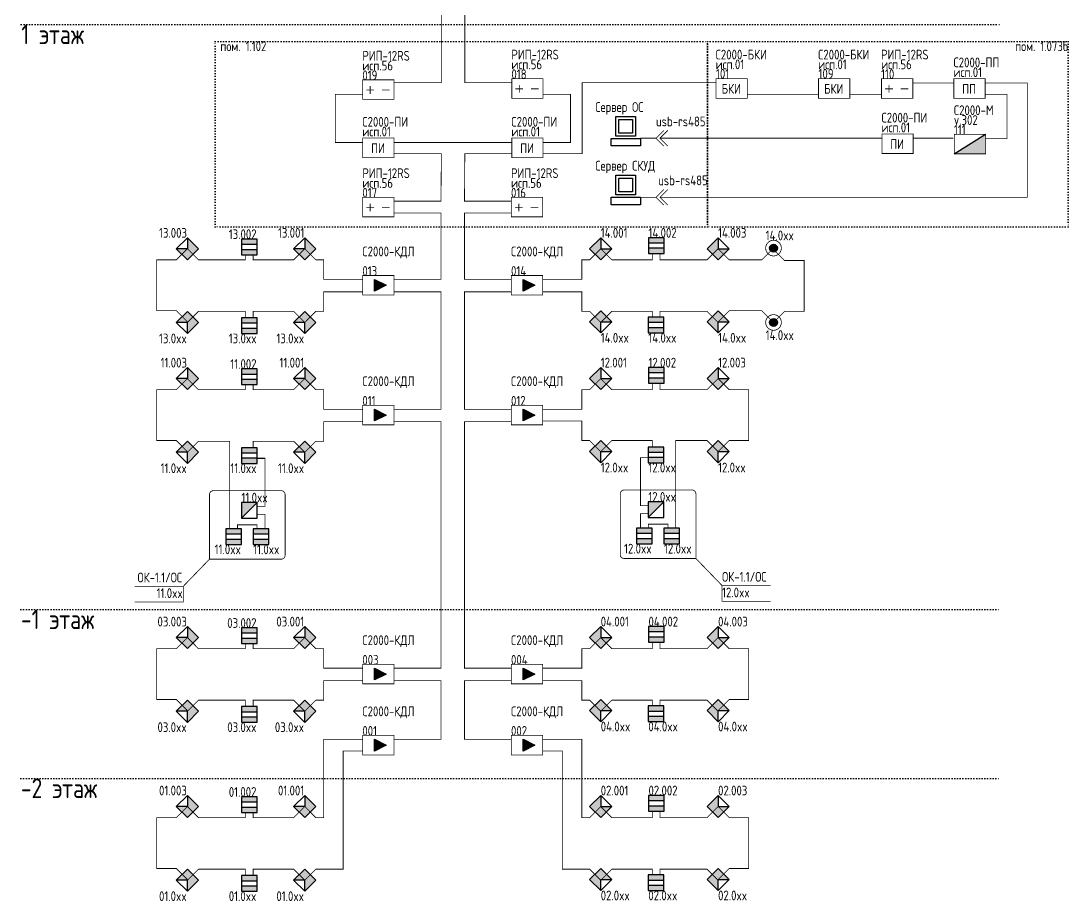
# Model space of a CAD drawing. Header units: millimetres. Extents: x -157 to 111, y -335 to 137.
# Drawn here: x -156.7 to 111, y -335.2 to -110.3 of the extents above; entities that cross this region are included whole.
import ezdxf

# ---------------------------------------------------------------- set-up
doc = ezdxf.new("R2010")
doc.units = ezdxf.units.MM
doc.linetypes.add('ACAD_ISO03W100', pattern=[30, 12, -18])
doc.linetypes.add('ACAD_ISO07W100', pattern=[3, 0, -3])
doc.layers.add('Охранная сигнализация', color=5, linetype='Continuous')
doc.styles.add('-ISOCPEUR-', font='ISOCPEUR.TTF', dxfattribs={"width": 0.8, "height": 2.5})

# ---------------------------------------------------------------- blocks, each defined once
blk = doc.blocks.new('*U21')
h = blk.add_hatch(color=256)
h.dxf.hatch_style = 1
h.paths.add_polyline_path([(2.83, 0), (5.66, 2.83), (2.83, 2.83), (2.83, 5.66), (0, 2.83)])
for points in [[(2.83, 0), (5.66, 2.83), (2.83, 5.66), (0, 2.83)], [(2.83, 2.83), (5.66, 2.83), (2.83, 5.66), (2.83, 2.83)]]:
    blk.add_lwpolyline(points, close=True)
at = {"style": '-ISOCPEUR-', "width": 0.8}
blk.add_attdef('ADDR', (2.83, 5.66), '', height=2.5, dxfattribs=at)
blk = doc.blocks.new('*U27')
h = blk.add_hatch(color=256)
h.dxf.hatch_style = 1
h.paths.add_polyline_path([(0, 1.3), (0, 0), (4, 0), (4, 1.3)])
h.paths.add_polyline_path([(0, 4), (0, 2.7), (4, 2.7), (4, 4)])
for points in [[(0, 0), (4, 0), (4, 4), (0, 4)], [(0, 2.7), (4, 2.7), (4, 4), (0, 4)], [(0, 0), (4, 0), (4, 1.3), (0, 1.3)]]:
    blk.add_lwpolyline(points, close=True)
at = {"style": '-ISOCPEUR-', "width": 0.8}
blk.add_attdef('ADDR', (0, 4), '', height=2.5, dxfattribs=at)
blk = doc.blocks.new('*U17')
h = blk.add_hatch(color=256)
h.dxf.hatch_style = 1
h.paths.add_polyline_path([(3.1, 1.1), (6.1, 2.6), (3.1, 4.1)])
at = {"const_width": 0.2}
blk.add_lwpolyline([(0.1, 0.1), (8.1, 0.1), (8.1, 5.1), (0.1, 5.1)], close=True, dxfattribs=at)
blk.add_lwpolyline([(3.1, 4.1), (6.1, 2.6), (6.1, 2.6), (3.1, 1.1)], close=True)
at = {"style": '-ISOCPEUR-', "width": 0.8, "flags": 8}
for tag, p in [('TYPE', (0, 10)), ('REV', (0, 7.5))]:
    blk.add_attdef(tag, p, '', height=2.5, dxfattribs=at)
at = {"style": '-ISOCPEUR-', "width": 0.8}
blk.add_attdef('ADDR', (0, 5), '', height=2.5, dxfattribs=at)
blk = doc.blocks.new('*U22')
h = blk.add_hatch(color=256)
h.dxf.hatch_style = 1
h.paths.add_polyline_path([(0, -2.83), (2.83, -5.66), (2.83, -2.83), (5.66, -2.83), (2.83, 0)])
for points in [[(2.83, 0), (5.66, -2.83), (2.83, -5.66), (0, -2.83)], [(2.83, -2.83), (5.66, -2.83), (2.83, -5.66), (2.83, -2.83)]]:
    blk.add_lwpolyline(points, close=True)
at = {"style": '-ISOCPEUR-', "width": 0.8}
blk.add_attdef('ADDR', (2.83, -5.66), '', height=2.5, dxfattribs=at)
blk = doc.blocks.new('*U28')
h = blk.add_hatch(color=256)
h.dxf.hatch_style = 1
h.paths.add_polyline_path([(0, -2.7), (0, -4), (4, -4), (4, -2.7)])
h.paths.add_polyline_path([(0, 0), (0, -1.3), (4, -1.3), (4, 0)])
for points in [[(0, -4), (4, -4), (4, 0), (0, 0)], [(0, -1.3), (4, -1.3), (4, 0), (0, 0)], [(0, -4), (4, -4), (4, -2.7), (0, -2.7)]]:
    blk.add_lwpolyline(points, close=True)
at = {"style": '-ISOCPEUR-', "width": 0.8}
blk.add_attdef('ADDR', (0, -4), '', height=2.5, dxfattribs=at)
blk = doc.blocks.new('*U23')
h = blk.add_hatch(color=256)
h.dxf.hatch_style = 1
h.paths.add_polyline_path([(0, 2.83), (-2.83, 5.66), (-2.83, 2.83), (-5.66, 2.83), (-2.83, 0)])
for points in [[(-2.83, 0), (-5.66, 2.83), (-2.83, 5.66), (0, 2.83)], [(-2.83, 2.83), (-5.66, 2.83), (-2.83, 5.66), (-2.83, 2.83)]]:
    blk.add_lwpolyline(points, close=True)
at = {"style": '-ISOCPEUR-', "width": 0.8}
blk.add_attdef('ADDR', (-2.83, 5.66), '', height=2.5, dxfattribs=at)
blk = doc.blocks.new('*U30')
h = blk.add_hatch(color=256)
h.dxf.hatch_style = 1
h.paths.add_polyline_path([(-4, 1.3), (-4, 0), (0, 0), (0, 1.3)])
h.paths.add_polyline_path([(-4, 4), (-4, 2.7), (0, 2.7), (0, 4)])
for points in [[(-4, 0), (0, 0), (0, 4), (-4, 4)], [(-4, 2.7), (0, 2.7), (0, 4), (-4, 4)], [(-4, 0), (0, 0), (0, 1.3), (-4, 1.3)]]:
    blk.add_lwpolyline(points, close=True)
at = {"style": '-ISOCPEUR-', "width": 0.8}
blk.add_attdef('ADDR', (0, 4), '', height=2.5, dxfattribs=at)
blk = doc.blocks.new('*U24')
h = blk.add_hatch(color=256)
h.dxf.hatch_style = 1
h.paths.add_polyline_path([(-2.83, 0), (-5.66, -2.83), (-2.83, -2.83), (-2.83, -5.66), (0, -2.83)])
for points in [[(-2.83, 0), (-5.66, -2.83), (-2.83, -5.66), (0, -2.83)], [(-2.83, -2.83), (-5.66, -2.83), (-2.83, -5.66), (-2.83, -2.83)]]:
    blk.add_lwpolyline(points, close=True)
at = {"style": '-ISOCPEUR-', "width": 0.8}
blk.add_attdef('ADDR', (-2.83, -5.66), '', height=2.5, dxfattribs=at)
blk = doc.blocks.new('*U29')
h = blk.add_hatch(color=256)
h.dxf.hatch_style = 1
h.paths.add_polyline_path([(-4, -2.7), (-4, -4), (0, -4), (0, -2.7)])
h.paths.add_polyline_path([(-4, 0), (-4, -1.3), (0, -1.3), (0, 0)])
for points in [[(-4, -4), (0, -4), (0, 0), (-4, 0)], [(-4, -1.3), (0, -1.3), (0, 0), (-4, 0)], [(-4, -4), (0, -4), (0, -2.7), (-4, -2.7)]]:
    blk.add_lwpolyline(points, close=True)
at = {"style": '-ISOCPEUR-', "width": 0.8}
blk.add_attdef('ADDR', (0, -4), '', height=2.5, dxfattribs=at)
blk = doc.blocks.new('*U35')
h = blk.add_hatch(color=256)
h.dxf.hatch_style = 1
h.paths.add_polyline_path([(0, 4), (0, 0), (4, 4)])
for points in [[(0, 0), (4, 0), (4, 4), (0, 4)], [(0, 0), (4, 0), (4, 4), (0, 0)]]:
    blk.add_lwpolyline(points, close=True)
at = {"style": '-ISOCPEUR-', "width": 0.8}
blk.add_attdef('ADDR', (0, 4), '', height=2.5, dxfattribs=at)
blk = doc.blocks.new('*U26')
h = blk.add_hatch(color=256)
h.dxf.hatch_style = 1
h.paths.add_polyline_path([(0, -2.7), (0, -4), (4, -4), (4, -2.7)])
h.paths.add_polyline_path([(0, 0), (0, -1.3), (4, -1.3), (4, 0)])
for points in [[(0, -4), (4, -4), (4, 0), (0, 0)], [(0, -1.3), (4, -1.3), (4, 0), (0, 0)], [(0, -4), (4, -4), (4, -2.7), (0, -2.7)]]:
    blk.add_lwpolyline(points, close=True)
at = {"style": '-ISOCPEUR-', "width": 0.8}
blk.add_attdef('ADDR', (0, -4), '', height=2.5, dxfattribs=at)
blk = doc.blocks.new('*U31')
h = blk.add_hatch(color=256)
h.dxf.hatch_style = 1
h.paths.add_polyline_path([(-4, -2.7), (-4, -4), (0, -4), (0, -2.7)])
h.paths.add_polyline_path([(-4, 0), (-4, -1.3), (0, -1.3), (0, 0)])
for points in [[(-4, -4), (0, -4), (0, 0), (-4, 0)], [(-4, -1.3), (0, -1.3), (0, 0), (-4, 0)], [(-4, -4), (0, -4), (0, -2.7), (-4, -2.7)]]:
    blk.add_lwpolyline(points, close=True)
at = {"style": '-ISOCPEUR-', "width": 0.8}
blk.add_attdef('ADDR', (0, -4), '', height=2.5, dxfattribs=at)
blk = doc.blocks.new('*U33')
at = {"const_width": 0.2}
blk.add_lwpolyline([(0, 0), (18.34, 0, 0.414214), (19.34, 1), (19.34, 16.5, 0.414214), (18.34, 17.5), (1, 17.5, 0.414214), (0, 16.5)], format="xyb", close=True, dxfattribs=at)
for points in [[(0, 0), (-6.69, -6.93)], [(-6.69, -6.93), (-6.69, -10.93), (-19.13, -10.93)], [(-6.69, -6.93), (-19.13, -6.93)]]:
    blk.add_lwpolyline(points, dxfattribs=at)
at = {"style": '-ISOCPEUR-', "width": 0.8}
for tag, p in [('UIN', (-9.48, -5.93)), ('ADDR', (-9.48, -9.93))]:
    blk.add_attdef(tag, p, '', height=2.5, dxfattribs=at)
blk = doc.blocks.new('*U34')
at = {"const_width": 0.2}
blk.add_lwpolyline([(0, 0), (-18.34, 0, -0.414214), (-19.34, 1), (-19.34, 16.5, -0.414214), (-18.34, 17.5), (-1, 17.5, -0.414214), (0, 16.5)], format="xyb", close=True, dxfattribs=at)
for points in [[(0, 0), (6.69, -6.93)], [(6.69, -6.93), (6.69, -10.93), (19.13, -10.93)], [(6.69, -6.93), (19.13, -6.93)]]:
    blk.add_lwpolyline(points, dxfattribs=at)
at = {"style": '-ISOCPEUR-', "width": 0.8}
for tag, p in [('UIN', (6.69, -5.93)), ('ADDR', (6.69, -9.93))]:
    blk.add_attdef(tag, p, '', height=2.5, dxfattribs=at)
blk = doc.blocks.new('*U16')
at = {"const_width": 0.2}
blk.add_lwpolyline([(0.1, 0.1), (8.1, 0.1), (8.1, 5.1), (0.1, 5.1)], close=True, dxfattribs=at)
for points in [[(2, 3.5), (2, 1.5)], [(1, 2.5), (3, 2.5)], [(5, 2.5), (7, 2.5)]]:
    blk.add_lwpolyline(points, dxfattribs=at)
at = {"style": '-ISOCPEUR-', "width": 0.8, "flags": 8}
for tag, p in [('TYPE', (0, 10)), ('REV', (0, 7.5))]:
    blk.add_attdef(tag, p, '', height=2.5, dxfattribs=at)
at = {"style": '-ISOCPEUR-', "width": 0.8}
blk.add_attdef('ADDR', (0, 5), '', height=2.5, dxfattribs=at)
blk = doc.blocks.new('*U38')
at = {"const_width": 0.2}
blk.add_lwpolyline([(0.1, 0.1), (8.1, 0.1), (8.1, 5.1), (0.1, 5.1)], close=True, dxfattribs=at)
at = {"insert": (4, 2.5), "char_height": 2.5, "attachment_point": 5, "style": '-ISOCPEUR-'}
blk.add_mtext_dynamic_manual_height_columns('ПП', width=8, gutter_width=10, heights=[0], dxfattribs=at)
at = {"style": '-ISOCPEUR-', "width": 0.8, "flags": 8}
for tag, p in [('TYPE', (0, 8)), ('REV', (0, 5.5))]:
    blk.add_attdef(tag, p, '', height=2.5, dxfattribs=at)
blk = doc.blocks.new('*U18')
at = {"const_width": 0.2}
blk.add_lwpolyline([(0.1, 0.1), (8.1, 0.1), (8.1, 5.1), (0.1, 5.1)], close=True, dxfattribs=at)
at = {"insert": (4, 2.5), "char_height": 2.5, "attachment_point": 5, "style": '-ISOCPEUR-'}
blk.add_mtext_dynamic_manual_height_columns('БКИ', width=8, gutter_width=10, heights=[0], dxfattribs=at)
at = {"style": '-ISOCPEUR-', "width": 0.8, "flags": 8}
for tag, p in [('TYPE', (0, 10)), ('REV', (0, 7.5))]:
    blk.add_attdef(tag, p, '', height=2.5, dxfattribs=at)
at = {"style": '-ISOCPEUR-', "width": 0.8}
blk.add_attdef('ADDR', (0.1, 5.1), '', height=2.5, dxfattribs=at)
blk = doc.blocks.new('*U19')
at = {"const_width": 0.2}
blk.add_lwpolyline([(0.1, 0.1), (8.1, 0.1), (8.1, 5.1), (0.1, 5.1)], close=True, dxfattribs=at)
at = {"insert": (4, 2.5), "char_height": 2.5, "attachment_point": 5, "style": '-ISOCPEUR-'}
blk.add_mtext_dynamic_manual_height_columns('ПИ', width=8, gutter_width=10, heights=[0], dxfattribs=at)
at = {"style": '-ISOCPEUR-', "width": 0.8, "flags": 8}
for tag, p in [('TYPE', (0, 8)), ('REV', (0, 5.5))]:
    blk.add_attdef(tag, p, '', height=2.5, dxfattribs=at)
blk = doc.blocks.new('*U20')
h = blk.add_hatch(color=256)
h.dxf.hatch_style = 1
h.paths.add_polyline_path([(0.1, 0.1), (8.1, 0.1), (8.1, 5.1)])
blk.add_line((0.1, 0.1), (8.1, 5.1))
at = {"const_width": 0.2}
blk.add_lwpolyline([(0.1, 0.1), (8.1, 0.1), (8.1, 5.1), (0.1, 5.1)], close=True, dxfattribs=at)
at = {"style": '-ISOCPEUR-', "width": 0.8, "flags": 8}
for tag, p in [('TYPE', (0, 10)), ('REV', (0, 7.5))]:
    blk.add_attdef(tag, p, '', height=2.5, dxfattribs=at)
at = {"style": '-ISOCPEUR-', "width": 0.8}
blk.add_attdef('ADDR', (0, 5), '', height=2.5, dxfattribs=at)
blk = doc.blocks.new('*U40')
h = blk.add_hatch(color=256)
h.dxf.hatch_style = 1
h.paths.add_polyline_path([(3, -2, 1), (1, -2, 1)])
at = {"const_width": 0.2}
blk.add_lwpolyline([(2, -4, 1), (2, 0, 1), (2, -4)], format="xyb", dxfattribs=at)
blk.add_circle((2, -2), 1)
at = {"style": '-ISOCPEUR-', "width": 0.8}
blk.add_attdef('ADDR', (0, -4), '', height=2.5, dxfattribs=at)
blk = doc.blocks.new('*U41')
h = blk.add_hatch(color=256)
h.dxf.hatch_style = 1
h.paths.add_polyline_path([(3, 2, 1), (1, 2, 1)])
at = {"const_width": 0.2}
blk.add_lwpolyline([(2, 0, 1), (2, 4, 1), (2, 0)], format="xyb", dxfattribs=at)
blk.add_circle((2, 2), 1)
at = {"style": '-ISOCPEUR-', "width": 0.8}
blk.add_attdef('ADDR', (0, 4), '', height=2.5, dxfattribs=at)

msp = doc.modelspace()

# ---------------------------------------------------------------- linework, layer by layer
at = {"linetype": 'ACAD_ISO07W100', "ltscale": 0.2}
for p, q in [((-156.58, -111.25), (93.55, -111.25)), ((-156.68, -260.73), (93.45, -260.73)), ((-156.68, -303.9), (93.45, -303.9))]:
    msp.add_line(p, q, dxfattribs=at)
for p, q in [((-4.6, -139.78), (-4.6, -134.78)), ((-4.6, -134.78), (0.4, -134.78)), ((-3.85, -139.03), (-3.85, -135.53)), ((-3.85, -135.53), (-0.35, -135.53)), ((-0.35, -135.53), (-0.35, -139.03)), ((0.4, -134.78), (0.4, -139.78)), ((-0.35, -139.03), (-3.85, -139.03)), ((-5.85, -140.4), (1.65, -140.4)), ((-5.85, -142.28), (-5.85, -140.4)), ((0.4, -139.78), (-4.6, -139.78)), ((1.65, -140.4), (1.65, -142.28)), ((1.65, -142.28), (-5.85, -142.28)), ((-4.6, -154.78), (-4.6, -149.78)), ((-4.6, -149.78), (0.4, -149.78)), ((0.4, -149.78), (0.4, -154.78)), ((-3.85, -154.03), (-3.85, -150.53)), ((-3.85, -150.53), (-0.35, -150.53)), ((-0.35, -150.53), (-0.35, -154.03)), ((0.4, -154.78), (-4.6, -154.78)), ((-0.35, -154.03), (-3.85, -154.03)), ((-5.85, -155.4), (1.65, -155.4)), ((-5.85, -157.28), (-5.85, -155.4)), ((1.65, -157.28), (-5.85, -157.28)), ((1.65, -155.4), (1.65, -157.28))]:
    msp.add_line(p, q)
at = {"const_width": 0.2}
for points in [[(-61.21, -126.08), (-49.21, -126.08), (-49.21, -96.08), (-61.21, -96.08)], [(-31.21, -126.08), (-43.21, -126.08), (-43.21, -96.08), (-31.21, -96.08)], [(20.99, -126.08), (-13.21, -126.08), (-13.21, -144.25), (-23.21, -144.25)], [(89.79, -126.18), (100.59, -126.18), (100.59, -155.4), (6.65, -155.4)], [(71.29, -126.18), (81.79, -126.18)], [(-69.31, -129.08), (-76.31, -129.08), (-76.31, -141.38), (-69.31, -141.38)], [(-23.21, -129.08), (-16.21, -129.08), (-16.21, -141.38), (-23.21, -141.38)], [(55.19, -129.08), (63.29, -129.08)], [(89.79, -129.08), (95.39, -129.08), (95.39, -140.4), (89.89, -140.4)], [(7.65, -138.3), (5.65, -140.3), (7.65, -142.3)], [(8.65, -138.3), (6.65, -140.3), (8.65, -142.3)], [(-61.31, -141.38), (-31.31, -141.38)], [(1.65, -140.3), (5.65, -140.3)], [(6.65, -140.3), (63.39, -140.3)], [(71.29, -140.3), (81.69, -140.3)], [(-61.31, -156.38), (-49.31, -156.38), (-49.21, -144.25), (-61.21, -144.25)], [(-31.31, -156.38), (-43.31, -156.38), (-43.21, -144.25), (-31.21, -144.25)], [(7.65, -153.4), (5.65, -155.4), (7.65, -157.4)], [(8.65, -153.4), (6.65, -155.4), (8.65, -157.4)], [(5.65, -155.4), (1.65, -155.4)], [(-61.31, -176.38), (-49.31, -176.38), (-49.31, -159.38), (-61.31, -159.38)], [(-31.31, -176.38), (-43.31, -176.38), (-43.31, -159.38), (-31.31, -159.38)], [(-61.31, -209.55), (-49.31, -209.55), (-49.31, -179.55), (-61.31, -179.55)], [(-31.31, -209.55), (-43.31, -209.55), (-43.31, -179.55), (-31.31, -179.55)], [(-61.31, -275.73), (-49.31, -275.73), (-49.31, -212.73), (-61.31, -212.73)], [(-31.31, -275.73), (-43.31, -275.73), (-43.31, -212.73), (-31.31, -212.73)], [(-61.31, -293.9), (-49.31, -293.9), (-49.31, -278.9), (-61.31, -278.9)], [(-31.31, -293.9), (-43.31, -293.9), (-43.31, -278.9), (-31.31, -278.9)]]:
    msp.add_lwpolyline(points, dxfattribs=at)
at = {"linetype": 'ACAD_ISO07W100', "ltscale": 0.2}
for points in [[(-106.99, -115.55), (18.83, -115.55), (18.83, -162.98), (-106.99, -162.98)], [(18.83, -115.55), (110.97, -115.55), (110.97, -162.98), (18.83, -162.98)]]:
    msp.add_lwpolyline(points, close=True, dxfattribs=at)
at = {"linetype": 'ACAD_ISO03W100', "ltscale": 0.1, "const_width": 0.2}
msp.add_lwpolyline([(28.99, -129.08), (47.19, -129.08)], dxfattribs=at)
msp.add_lwpolyline([(-96.31, -222.08), (-94.31, -222.08)])
at = {"layer": 'Охранная сигнализация', "linetype": 'ACAD_ISO03W100', "ltscale": 0.1, "const_width": 0.2}
for points in [[(-114.13, -168.55), (-116.96, -171.38), (-121.96, -171.38), (-121.96, -184.38), (-116.96, -184.38), (-114.13, -187.21)], [(35.69, -168.73), (38.52, -171.55), (43.52, -171.55), (43.52, -184.55), (38.52, -184.55), (35.69, -187.38)], [(-114.13, -201.73), (-116.96, -204.55), (-121.96, -204.55), (-121.96, -217.55), (-116.96, -217.55), (-114.13, -220.38)], [(21.52, -201.73), (24.35, -204.55), (29.35, -204.55), (29.35, -217.55), (24.35, -217.55), (21.52, -220.38)], [(-114.13, -267.9), (-116.96, -270.73), (-121.96, -270.73), (-121.96, -283.73), (-116.96, -283.73), (-114.13, -286.55)], [(21.52, -267.9), (24.35, -270.73), (29.35, -270.73), (29.35, -283.73), (24.35, -283.73), (21.52, -286.55)], [(-114.13, -311.07), (-116.96, -313.9), (-121.96, -313.9), (-121.96, -326.9), (-116.96, -326.9), (-114.13, -329.73)], [(21.52, -311.07), (24.35, -313.9), (29.35, -313.9), (29.35, -326.9), (24.35, -326.9), (21.52, -329.73)]]:
    msp.add_lwpolyline(points, dxfattribs=at)
at = {"layer": 'Охранная сигнализация', "const_width": 0.2}
for points in [[(-69.31, -176.38), (-79.31, -176.38), (-79.31, -171.38), (-81.31, -171.38), (-84.13, -168.55), (-86.96, -171.38), (-97.31, -171.38), (-97.31, -170.08), (-99.31, -170.08), (-99.31, -171.38), (-111.31, -171.38), (-114.13, -168.55)], [(-23.31, -176.38), (-13.31, -176.38), (-13.31, -171.38), (-11.31, -171.38), (-8.48, -168.55), (-5.65, -171.38), (4.69, -171.38), (4.69, -169.73), (6.69, -169.73), (6.69, -171.38), (18.69, -171.38), (21.52, -168.55)], [(35.69, -168.38), (32.69, -171.38), (32.69, -171.38), (24.35, -171.38), (21.52, -168.55)], [(-69.31, -179.55), (-79.31, -179.55), (-79.31, -184.55), (-81.31, -184.55), (-84.13, -187.38), (-86.96, -184.55), (-97.31, -184.55), (-97.31, -186.21), (-99.31, -186.21), (-99.31, -184.55), (-111.31, -184.55), (-114.13, -187.38)], [(-23.31, -179.55), (-13.31, -179.55), (-13.31, -184.55), (-11.31, -184.55), (-8.48, -187.38), (-5.65, -184.55), (4.69, -184.55), (4.69, -186.04), (6.69, -186.04), (6.69, -184.55), (18.69, -184.55), (21.52, -187.38)], [(35.69, -187.38), (32.69, -184.38), (32.69, -184.38), (24.35, -184.38), (21.52, -187.21)], [(-69.31, -209.55), (-79.31, -209.55), (-79.31, -204.55), (-81.31, -204.55), (-84.13, -201.73), (-86.96, -204.55), (-97.31, -204.55), (-97.31, -203.25), (-99.31, -203.25), (-99.31, -204.55), (-111.31, -204.55), (-114.13, -201.73)], [(-23.31, -209.55), (-13.31, -209.55), (-13.31, -204.55), (-11.31, -204.55), (-8.48, -201.73), (-5.65, -204.55), (4.69, -204.55), (4.69, -202.9), (6.69, -202.9), (6.69, -204.55), (18.69, -204.55), (21.52, -201.73)], [(-69.31, -212.73), (-79.31, -212.73), (-79.31, -217.73), (-81.31, -217.73), (-84.13, -220.55), (-86.96, -217.73), (-97.31, -217.73), (-97.31, -219.38)], [(-23.31, -212.55), (-13.31, -212.55), (-13.31, -217.55), (-11.31, -217.55), (-8.48, -220.38), (-5.65, -217.55), (4.69, -217.55), (4.69, -219.21)], [(-96.31, -222.08), (-94.31, -222.08), (-94.31, -234.38), (-96.31, -234.38), (-96.31, -236.38), (-94.31, -236.38), (-94.31, -240.1), (-96.31, -240.1), (-96.31, -239.1), (-101.31, -239.1), (-101.31, -240.1), (-103.31, -240.1), (-103.31, -217.73), (-111.31, -217.73), (-114.13, -220.55)], [(3.69, -221.91), (1.69, -221.91), (1.69, -234.21), (3.69, -234.21), (3.69, -236.21), (1.69, -236.21), (1.69, -239.93), (3.69, -239.93), (3.69, -238.93), (8.69, -238.93), (8.69, -239.93), (10.69, -239.93), (10.69, -217.55), (18.69, -217.55), (21.52, -220.38)], [(-69.31, -275.73), (-79.31, -275.73), (-79.31, -270.73), (-81.31, -270.73), (-84.13, -267.9), (-86.96, -270.73), (-97.31, -270.73), (-97.31, -269.43), (-99.31, -269.43), (-99.31, -270.73), (-111.31, -270.73), (-114.13, -267.9)], [(-23.31, -275.73), (-13.31, -275.73), (-13.31, -270.73), (-11.31, -270.73), (-8.48, -267.9), (-5.65, -270.73), (4.69, -270.73), (4.69, -269.07), (6.69, -269.07), (6.69, -270.73), (18.69, -270.73), (21.52, -267.9)], [(-69.31, -278.9), (-79.31, -278.9), (-79.31, -283.9), (-81.31, -283.9), (-84.13, -286.73), (-86.96, -283.9), (-97.31, -283.9), (-97.31, -285.55), (-99.31, -285.55), (-99.31, -283.9), (-111.31, -283.9), (-114.13, -286.73)], [(-23.31, -278.9), (-13.31, -278.9), (-13.31, -283.9), (-11.31, -283.9), (-8.48, -286.73), (-5.65, -283.9), (4.69, -283.9), (4.69, -285.38), (6.69, -285.38), (6.69, -283.9), (18.69, -283.9), (21.52, -286.73)], [(-69.31, -293.9), (-79.31, -293.9), (-79.31, -313.9), (-81.31, -313.9), (-84.13, -311.07), (-86.96, -313.9), (-97.31, -313.9), (-97.31, -312.6), (-99.31, -312.6), (-99.31, -313.9), (-111.31, -313.9), (-114.13, -311.07)], [(-23.31, -293.9), (-13.31, -293.9), (-13.31, -313.9), (-11.31, -313.9), (-8.48, -311.07), (-5.65, -313.9), (4.69, -313.9), (4.69, -312.24), (6.69, -312.24), (6.69, -313.9), (18.69, -313.9), (21.52, -311.07)], [(-69.31, -296.9), (-74.31, -296.9), (-74.31, -327.07), (-81.31, -327.07), (-84.13, -329.9), (-86.96, -327.07), (-97.31, -327.07), (-97.31, -328.73), (-99.31, -328.73), (-99.31, -327.07), (-111.31, -327.07), (-114.13, -329.9)], [(-23.31, -296.9), (-18.31, -296.9), (-18.31, -327.07), (-11.31, -327.07), (-8.48, -329.9), (-5.65, -327.07), (4.69, -327.07), (4.69, -328.55), (6.69, -328.55), (6.69, -327.07), (18.69, -327.07), (21.52, -329.9)]]:
    msp.add_lwpolyline(points, dxfattribs=at)

# ---------------------------------------------------------------- block references
ref = msp.add_blockref('*U16', (-31.31, -130.18))
ref.add_attrib('ADDR', '018', (-31.31, -125.18), dxfattribs={"height": 2.5, "style": '-ISOCPEUR-', "width": 0.8})
ref.add_attrib('TYPE', 'РИП-12RS', (-31.31, -120.18), dxfattribs={"height": 2.5, "style": '-ISOCPEUR-', "width": 0.8})
ref.add_attrib('REV', 'исп.56', (-31.31, -122.68), dxfattribs={"height": 2.5, "style": '-ISOCPEUR-', "width": 0.8})
ref = msp.add_blockref('*U18', (20.89, -130.18))
ref.add_attrib('TYPE', 'С2000-БКИ', (20.89, -120.18), dxfattribs={"height": 2.5, "style": '-ISOCPEUR-', "width": 0.8})
ref.add_attrib('REV', 'исп.01', (20.89, -122.68), dxfattribs={"height": 2.5, "style": '-ISOCPEUR-', "width": 0.8})
ref.add_attrib('ADDR', '101', (20.99, -125.08), dxfattribs={"height": 2.5, "style": '-ISOCPEUR-', "width": 0.8})
ref = msp.add_blockref('*U18', (47.09, -130.18))
ref.add_attrib('TYPE', 'С2000-БКИ', (47.09, -120.18), dxfattribs={"height": 2.5, "style": '-ISOCPEUR-', "width": 0.8})
ref.add_attrib('REV', 'исп.01', (47.09, -122.68), dxfattribs={"height": 2.5, "style": '-ISOCPEUR-', "width": 0.8})
ref.add_attrib('ADDR', '109', (47.19, -125.08), dxfattribs={"height": 2.5, "style": '-ISOCPEUR-', "width": 0.8})
ref = msp.add_blockref('*U16', (63.19, -130.18))
ref.add_attrib('ADDR', '110', (63.19, -125.18), dxfattribs={"height": 2.5, "style": '-ISOCPEUR-', "width": 0.8})
ref.add_attrib('TYPE', 'РИП-12RS', (63.19, -120.18), dxfattribs={"height": 2.5, "style": '-ISOCPEUR-', "width": 0.8})
ref.add_attrib('REV', 'исп.56', (63.19, -122.68), dxfattribs={"height": 2.5, "style": '-ISOCPEUR-', "width": 0.8})
ref = msp.add_blockref('*U16', (-69.41, -130.48))
ref.add_attrib('ADDR', '019', (-69.41, -125.48), dxfattribs={"height": 2.5, "style": '-ISOCPEUR-', "width": 0.8})
ref.add_attrib('TYPE', 'РИП-12RS', (-69.41, -120.48), dxfattribs={"height": 2.5, "style": '-ISOCPEUR-', "width": 0.8})
ref.add_attrib('REV', 'исп.56', (-69.41, -122.98), dxfattribs={"height": 2.5, "style": '-ISOCPEUR-', "width": 0.8})
ref = msp.add_blockref('*U38', (81.69, -130.18))
ref.add_attrib('TYPE', 'С2000-ПП', (81.69, -122.18), dxfattribs={"height": 2.5, "style": '-ISOCPEUR-', "width": 0.8})
ref.add_attrib('REV', 'исп.01', (81.69, -124.68), dxfattribs={"height": 2.5, "style": '-ISOCPEUR-', "width": 0.8})
ref = msp.add_blockref('*U19', (63.29, -144.3))
ref.add_attrib('TYPE', 'С2000-ПИ', (63.29, -136.3), dxfattribs={"height": 2.5, "style": '-ISOCPEUR-', "width": 0.8})
ref.add_attrib('REV', 'исп.01', (63.29, -138.8), dxfattribs={"height": 2.5, "style": '-ISOCPEUR-', "width": 0.8})
ref = msp.add_blockref('*U20', (81.79, -144.4))
ref.add_attrib('ADDR', '111', (81.79, -139.4), dxfattribs={"height": 2.5, "style": '-ISOCPEUR-', "width": 0.8})
ref.add_attrib('TYPE', 'С2000-М', (81.79, -134.4), dxfattribs={"height": 2.5, "style": '-ISOCPEUR-', "width": 0.8})
ref.add_attrib('REV', 'v.302', (81.79, -136.9), dxfattribs={"height": 2.5, "style": '-ISOCPEUR-', "width": 0.8})
ref = msp.add_blockref('*U19', (-69.41, -145.35))
ref.add_attrib('TYPE', 'С2000-ПИ', (-69.41, -137.35), dxfattribs={"height": 2.5, "style": '-ISOCPEUR-', "width": 0.8})
ref.add_attrib('REV', 'исп.01', (-69.41, -139.85), dxfattribs={"height": 2.5, "style": '-ISOCPEUR-', "width": 0.8})
ref = msp.add_blockref('*U19', (-31.31, -145.35))
ref.add_attrib('TYPE', 'С2000-ПИ', (-31.31, -137.35), dxfattribs={"height": 2.5, "style": '-ISOCPEUR-', "width": 0.8})
ref.add_attrib('REV', 'исп.01', (-31.31, -139.85), dxfattribs={"height": 2.5, "style": '-ISOCPEUR-', "width": 0.8})
ref = msp.add_blockref('*U16', (-69.41, -160.48))
ref.add_attrib('ADDR', '017', (-69.41, -155.48), dxfattribs={"height": 2.5, "style": '-ISOCPEUR-', "width": 0.8})
ref.add_attrib('TYPE', 'РИП-12RS', (-69.41, -150.48), dxfattribs={"height": 2.5, "style": '-ISOCPEUR-', "width": 0.8})
ref.add_attrib('REV', 'исп.56', (-69.41, -152.98), dxfattribs={"height": 2.5, "style": '-ISOCPEUR-', "width": 0.8})
ref = msp.add_blockref('*U16', (-31.41, -160.48))
ref.add_attrib('ADDR', '016', (-31.41, -155.48), dxfattribs={"height": 2.5, "style": '-ISOCPEUR-', "width": 0.8})
ref.add_attrib('TYPE', 'РИП-12RS', (-31.41, -150.48), dxfattribs={"height": 2.5, "style": '-ISOCPEUR-', "width": 0.8})
ref.add_attrib('REV', 'исп.56', (-31.41, -152.98), dxfattribs={"height": 2.5, "style": '-ISOCPEUR-', "width": 0.8})
ref = msp.add_blockref('*U17', (-69.41, -180.48))
ref.add_attrib('ADDR', '013', (-69.41, -175.48), dxfattribs={"height": 2.5, "style": '-ISOCPEUR-', "width": 0.8})
ref.add_attrib('TYPE', 'С2000-КДЛ', (-69.41, -170.48), dxfattribs={"height": 2.5, "style": '-ISOCPEUR-', "width": 0.8})
ref = msp.add_blockref('*U17', (-31.41, -180.48))
ref.add_attrib('ADDR', '014', (-31.41, -175.48), dxfattribs={"height": 2.5, "style": '-ISOCPEUR-', "width": 0.8})
ref.add_attrib('TYPE', 'С2000-КДЛ', (-31.41, -170.48), dxfattribs={"height": 2.5, "style": '-ISOCPEUR-', "width": 0.8})
ref = msp.add_blockref('*U17', (-69.41, -213.65))
ref.add_attrib('ADDR', '011', (-69.41, -208.65), dxfattribs={"height": 2.5, "style": '-ISOCPEUR-', "width": 0.8})
ref.add_attrib('TYPE', 'С2000-КДЛ', (-69.41, -203.65), dxfattribs={"height": 2.5, "style": '-ISOCPEUR-', "width": 0.8})
ref = msp.add_blockref('*U17', (-31.41, -213.65))
ref.add_attrib('ADDR', '012', (-31.41, -208.65), dxfattribs={"height": 2.5, "style": '-ISOCPEUR-', "width": 0.8})
ref.add_attrib('TYPE', 'С2000-КДЛ', (-31.41, -203.65), dxfattribs={"height": 2.5, "style": '-ISOCPEUR-', "width": 0.8})
msp.add_blockref('*U34', (15.85, -247.69)).add_auto_attribs({'UIN': 'ОК-1.1/ОС', 'ADDR': '12.0xx'})
ref = msp.add_blockref('*U33', (-108.49, -247.87))
ref.add_attrib('UIN', 'ОК-1.1/ОС', (-126.88, -253.8), dxfattribs={"height": 2.5, "style": '-ISOCPEUR-', "width": 0.8})
ref.add_attrib('ADDR', '11.0xx', (-122, -257.8), dxfattribs={"height": 2.5, "style": '-ISOCPEUR-', "width": 0.8})
ref = msp.add_blockref('*U17', (-69.41, -279.83))
ref.add_attrib('ADDR', '003', (-69.41, -274.83), dxfattribs={"height": 2.5, "style": '-ISOCPEUR-', "width": 0.8})
ref.add_attrib('TYPE', 'С2000-КДЛ', (-69.41, -269.83), dxfattribs={"height": 2.5, "style": '-ISOCPEUR-', "width": 0.8})
ref = msp.add_blockref('*U17', (-31.41, -279.83))
ref.add_attrib('ADDR', '004', (-31.41, -274.83), dxfattribs={"height": 2.5, "style": '-ISOCPEUR-', "width": 0.8})
ref.add_attrib('TYPE', 'С2000-КДЛ', (-31.41, -269.83), dxfattribs={"height": 2.5, "style": '-ISOCPEUR-', "width": 0.8})
ref = msp.add_blockref('*U17', (-69.41, -298))
ref.add_attrib('ADDR', '001', (-69.41, -293), dxfattribs={"height": 2.5, "style": '-ISOCPEUR-', "width": 0.8})
ref.add_attrib('TYPE', 'С2000-КДЛ', (-69.41, -288), dxfattribs={"height": 2.5, "style": '-ISOCPEUR-', "width": 0.8})
ref = msp.add_blockref('*U17', (-31.41, -298))
ref.add_attrib('ADDR', '002', (-31.41, -293), dxfattribs={"height": 2.5, "style": '-ISOCPEUR-', "width": 0.8})
ref.add_attrib('TYPE', 'С2000-КДЛ', (-31.41, -288), dxfattribs={"height": 2.5, "style": '-ISOCPEUR-', "width": 0.8})
at = {"layer": 'Охранная сигнализация'}
ref = msp.add_blockref('*U23', (-111.31, -171.38), dxfattribs=at)
ref.add_attrib('ADDR', '13.003', (-121.38, -165.73), dxfattribs={"layer": '0', "height": 2.5, "style": '-ISOCPEUR-', "width": 0.8})
ref = msp.add_blockref('*U23', (-81.31, -171.38), dxfattribs=at)
ref.add_attrib('ADDR', '13.001', (-90.98, -165.73), dxfattribs={"layer": '0', "height": 2.5, "style": '-ISOCPEUR-', "width": 0.8})
for name, p, values in [('*U21', (-11.31, -171.38), {'ADDR': '14.001'}), ('*U27', (3.73, -169.73), {'ADDR': '14.002'}), ('*U21', (18.69, -171.38), {'ADDR': '14.003'}), ('*U41', (33.69, -170.38), {'ADDR': '14.0xx'}), ('*U21', (-11.31, -204.55), {'ADDR': '12.001'}), ('*U27', (3.73, -202.9), {'ADDR': '12.002'}), ('*U21', (18.69, -204.55), {'ADDR': '12.003'}), ('*U35', (-100.31, -237.38), {'ADDR': '11.0xx'}), ('*U35', (3.69, -237.21), {'ADDR': '12.0xx'}), ('*U21', (-11.31, -270.73), {'ADDR': '04.001'}), ('*U27', (3.73, -269.07), {'ADDR': '04.002'}), ('*U21', (18.69, -270.73), {'ADDR': '04.003'}), ('*U21', (-11.31, -313.9), {'ADDR': '02.001'}), ('*U27', (3.73, -312.24), {'ADDR': '02.002'}), ('*U21', (18.69, -313.9), {'ADDR': '02.003'})]:
    msp.add_blockref(name, p, dxfattribs=at).add_auto_attribs(values)
ref = msp.add_blockref('*U30', (-96.31, -170.08), dxfattribs=at)
ref.add_attrib('ADDR', '13.002', (-103.55, -166.08), dxfattribs={"layer": '0', "height": 2.5, "style": '-ISOCPEUR-', "width": 0.8})
ref = msp.add_blockref('*U24', (-111.31, -184.55), dxfattribs=at)
ref.add_attrib('ADDR', '13.0xx', (-121.38, -192.71), dxfattribs={"layer": '0', "height": 2.5, "style": '-ISOCPEUR-', "width": 0.8})
ref = msp.add_blockref('*U24', (-81.31, -184.55), dxfattribs=at)
ref.add_attrib('ADDR', '13.0xx', (-91.38, -192.71), dxfattribs={"layer": '0', "height": 2.5, "style": '-ISOCPEUR-', "width": 0.8})
ref = msp.add_blockref('*U22', (-11.31, -184.38), dxfattribs=at)
ref.add_attrib('ADDR', '14.0xx', (-8.48, -192.54), dxfattribs={"layer": '0', "height": 2.5, "style": '-ISOCPEUR-', "width": 0.8})
ref = msp.add_blockref('*U22', (18.69, -184.38), dxfattribs=at)
ref.add_attrib('ADDR', '14.0xx', (21.52, -192.54), dxfattribs={"layer": '0', "height": 2.5, "style": '-ISOCPEUR-', "width": 0.8})
ref = msp.add_blockref('*U29', (-96.31, -186.21), dxfattribs=at)
ref.add_attrib('ADDR', '13.0xx', (-103.55, -192.71), dxfattribs={"layer": '0', "height": 2.5, "style": '-ISOCPEUR-', "width": 0.8})
ref = msp.add_blockref('*U28', (3.69, -186.04), dxfattribs=at)
ref.add_attrib('ADDR', '14.0xx', (3.69, -192.54), dxfattribs={"layer": '0', "height": 2.5, "style": '-ISOCPEUR-', "width": 0.8})
ref = msp.add_blockref('*U40', (33.69, -185.38), dxfattribs=at)
ref.add_attrib('ADDR', '14.0xx', (33.69, -191.88), dxfattribs={"layer": '0', "height": 2.5, "style": '-ISOCPEUR-', "width": 0.8})
ref = msp.add_blockref('*U23', (-111.31, -204.55), dxfattribs=at)
ref.add_attrib('ADDR', '11.003', (-120.98, -198.9), dxfattribs={"layer": '0', "height": 2.5, "style": '-ISOCPEUR-', "width": 0.8})
ref = msp.add_blockref('*U30', (-96.31, -203.25), dxfattribs=at)
ref.add_attrib('ADDR', '11.002', (-103.15, -199.25), dxfattribs={"layer": '0', "height": 2.5, "style": '-ISOCPEUR-', "width": 0.8})
ref = msp.add_blockref('*U23', (-81.31, -204.55), dxfattribs=at)
ref.add_attrib('ADDR', '11.001', (-90.59, -198.9), dxfattribs={"layer": '0', "height": 2.5, "style": '-ISOCPEUR-', "width": 0.8})
ref = msp.add_blockref('*U24', (-111.31, -217.73), dxfattribs=at)
ref.add_attrib('ADDR', '11.0xx', (-120.98, -225.88), dxfattribs={"layer": '0', "height": 2.5, "style": '-ISOCPEUR-', "width": 0.8})
ref = msp.add_blockref('*U29', (-96.31, -219.38), dxfattribs=at)
ref.add_attrib('ADDR', '11.0xx', (-103.15, -225.88), dxfattribs={"layer": '0', "height": 2.5, "style": '-ISOCPEUR-', "width": 0.8})
ref = msp.add_blockref('*U24', (-81.31, -217.73), dxfattribs=at)
ref.add_attrib('ADDR', '11.0xx', (-90.98, -225.88), dxfattribs={"layer": '0', "height": 2.5, "style": '-ISOCPEUR-', "width": 0.8})
ref = msp.add_blockref('*U22', (-11.31, -217.55), dxfattribs=at)
ref.add_attrib('ADDR', '12.0xx', (-8.48, -225.71), dxfattribs={"layer": '0', "height": 2.5, "style": '-ISOCPEUR-', "width": 0.8})
ref = msp.add_blockref('*U28', (3.69, -219.21), dxfattribs=at)
ref.add_attrib('ADDR', '12.0xx', (3.69, -225.71), dxfattribs={"layer": '0', "height": 2.5, "style": '-ISOCPEUR-', "width": 0.8})
ref = msp.add_blockref('*U22', (18.69, -217.55), dxfattribs=at)
ref.add_attrib('ADDR', '12.0xx', (21.52, -225.71), dxfattribs={"layer": '0', "height": 2.5, "style": '-ISOCPEUR-', "width": 0.8})
ref = msp.add_blockref('*U31', (-100.31, -240.1), dxfattribs=at)
ref.add_attrib('ADDR', '11.0xx', (-107.15, -246.6), dxfattribs={"layer": '0', "height": 2.5, "style": '-ISOCPEUR-', "width": 0.8})
ref = msp.add_blockref('*U26', (-97.31, -240.1), dxfattribs=at)
ref.add_attrib('ADDR', '11.0xx', (-97.31, -246.6), dxfattribs={"layer": '0', "height": 2.5, "style": '-ISOCPEUR-', "width": 0.8})
ref = msp.add_blockref('*U31', (4.69, -239.93), dxfattribs=at)
ref.add_attrib('ADDR', '12.0xx', (-2.52, -246.43), dxfattribs={"layer": '0', "height": 2.5, "style": '-ISOCPEUR-', "width": 0.8})
ref = msp.add_blockref('*U26', (7.69, -239.93), dxfattribs=at)
ref.add_attrib('ADDR', '12.0xx', (7.69, -246.43), dxfattribs={"layer": '0', "height": 2.5, "style": '-ISOCPEUR-', "width": 0.8})
ref = msp.add_blockref('*U23', (-111.31, -270.73), dxfattribs=at)
ref.add_attrib('ADDR', '03.003', (-121.77, -265.07), dxfattribs={"layer": '0', "height": 2.5, "style": '-ISOCPEUR-', "width": 0.8})
ref = msp.add_blockref('*U30', (-96.31, -269.43), dxfattribs=at)
ref.add_attrib('ADDR', '03.002', (-103.94, -265.43), dxfattribs={"layer": '0', "height": 2.5, "style": '-ISOCPEUR-', "width": 0.8})
ref = msp.add_blockref('*U23', (-81.31, -270.73), dxfattribs=at)
ref.add_attrib('ADDR', '03.001', (-91.38, -265.07), dxfattribs={"layer": '0', "height": 2.5, "style": '-ISOCPEUR-', "width": 0.8})
ref = msp.add_blockref('*U24', (-111.31, -283.9), dxfattribs=at)
ref.add_attrib('ADDR', '03.0xx', (-121.77, -292.05), dxfattribs={"layer": '0', "height": 2.5, "style": '-ISOCPEUR-', "width": 0.8})
ref = msp.add_blockref('*U29', (-96.31, -285.55), dxfattribs=at)
ref.add_attrib('ADDR', '03.0xx', (-103.94, -292.05), dxfattribs={"layer": '0', "height": 2.5, "style": '-ISOCPEUR-', "width": 0.8})
ref = msp.add_blockref('*U24', (-81.31, -283.9), dxfattribs=at)
ref.add_attrib('ADDR', '03.0xx', (-91.77, -292.05), dxfattribs={"layer": '0', "height": 2.5, "style": '-ISOCPEUR-', "width": 0.8})
ref = msp.add_blockref('*U22', (-11.31, -283.73), dxfattribs=at)
ref.add_attrib('ADDR', '04.0xx', (-8.48, -291.88), dxfattribs={"layer": '0', "height": 2.5, "style": '-ISOCPEUR-', "width": 0.8})
ref = msp.add_blockref('*U28', (3.69, -285.38), dxfattribs=at)
ref.add_attrib('ADDR', '04.0xx', (3.69, -291.88), dxfattribs={"layer": '0', "height": 2.5, "style": '-ISOCPEUR-', "width": 0.8})
ref = msp.add_blockref('*U22', (18.69, -283.73), dxfattribs=at)
ref.add_attrib('ADDR', '04.0xx', (21.52, -291.88), dxfattribs={"layer": '0', "height": 2.5, "style": '-ISOCPEUR-', "width": 0.8})
ref = msp.add_blockref('*U23', (-111.31, -313.9), dxfattribs=at)
ref.add_attrib('ADDR', '01.003', (-121.38, -308.24), dxfattribs={"layer": '0', "height": 2.5, "style": '-ISOCPEUR-', "width": 0.8})
ref = msp.add_blockref('*U30', (-96.31, -312.6), dxfattribs=at)
ref.add_attrib('ADDR', '01.002', (-103.55, -308.6), dxfattribs={"layer": '0', "height": 2.5, "style": '-ISOCPEUR-', "width": 0.8})
ref = msp.add_blockref('*U23', (-81.31, -313.9), dxfattribs=at)
ref.add_attrib('ADDR', '01.001', (-90.98, -308.24), dxfattribs={"layer": '0', "height": 2.5, "style": '-ISOCPEUR-', "width": 0.8})
ref = msp.add_blockref('*U24', (-111.31, -327.07), dxfattribs=at)
ref.add_attrib('ADDR', '01.0xx', (-121.38, -335.23), dxfattribs={"layer": '0', "height": 2.5, "style": '-ISOCPEUR-', "width": 0.8})
ref = msp.add_blockref('*U29', (-96.31, -328.73), dxfattribs=at)
ref.add_attrib('ADDR', '01.0xx', (-103.55, -335.23), dxfattribs={"layer": '0', "height": 2.5, "style": '-ISOCPEUR-', "width": 0.8})
ref = msp.add_blockref('*U24', (-81.31, -327.07), dxfattribs=at)
ref.add_attrib('ADDR', '01.0xx', (-91.38, -335.23), dxfattribs={"layer": '0', "height": 2.5, "style": '-ISOCPEUR-', "width": 0.8})
ref = msp.add_blockref('*U22', (-11.31, -326.9), dxfattribs=at)
ref.add_attrib('ADDR', '02.0xx', (-8.48, -335.05), dxfattribs={"layer": '0', "height": 2.5, "style": '-ISOCPEUR-', "width": 0.8})
ref = msp.add_blockref('*U28', (3.69, -328.55), dxfattribs=at)
ref.add_attrib('ADDR', '02.0xx', (3.69, -335.05), dxfattribs={"layer": '0', "height": 2.5, "style": '-ISOCPEUR-', "width": 0.8})
ref = msp.add_blockref('*U22', (18.69, -326.9), dxfattribs=at)
ref.add_attrib('ADDR', '02.0xx', (21.52, -335.05), dxfattribs={"layer": '0', "height": 2.5, "style": '-ISOCPEUR-', "width": 0.8})

# ---------------------------------------------------------------- texts
at = {"style": '-ISOCPEUR-'}
for s, width, insert, char_height, attachment_point in [('1 этаж', 25.9677, (-156.58, -111.25), 5, 1), (' пом. 1.102', 25.8855, (-106.99, -115.55), 2.5, 1), (' пом. 1.073б', 25.8855, (110.97, -115.55), 2.5, 3), (' Сервер ОС', 20.5318, (-11.15, -132.67), 2.5, 4), (' usb-rs485', 20.5318, (4.37, -136.01), 2.5, 4), (' Сервер СКУД', 20.5318, (-11.15, -147.67), 2.5, 4), (' usb-rs485', 20.5318, (4.93, -151.07), 2.5, 4), ('-1 этаж', 25.9677, (-156.68, -260.73), 5, 1), ('-2 этаж', 25.9677, (-156.68, -303.9), 5, 1)]:
    msp.add_mtext_dynamic_manual_height_columns(s, width=width, gutter_width=12.5, heights=[0], dxfattribs=dict(at, insert=insert, char_height=char_height, attachment_point=attachment_point))

doc.saveas('drawing.dxf')
